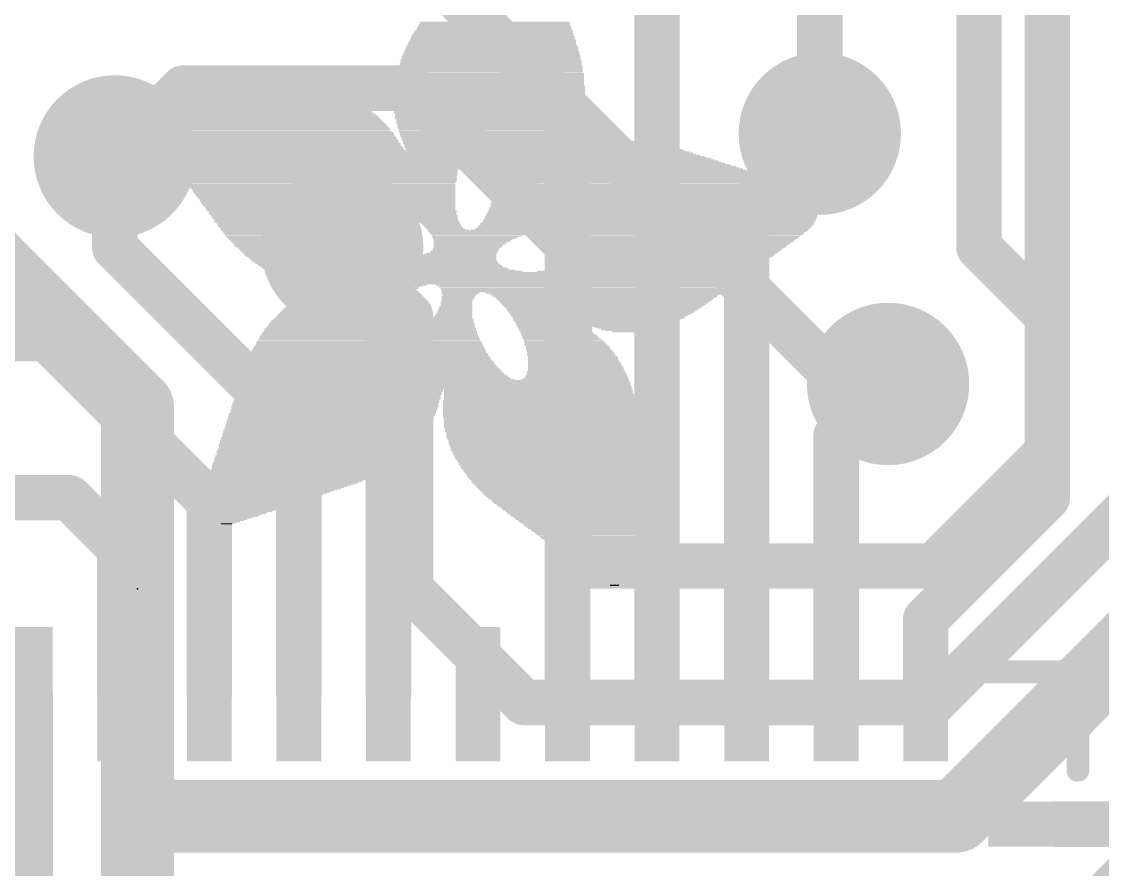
# Model space of a CAD drawing. Extents: x -7.9 to 62.3, y -7.9 to 33.1.
# Drawn here: x 21.83 to 27.87, y 12.15 to 16.88 of the extents above; entities that cross this region are included whole.
import ezdxf

# ---------------------------------------------------------------- set-up
doc = ezdxf.new("R2010")
doc.units = 0
for name, color, linetype in [('1', 12, 'CONTINUOUS'), ('16', 132, 'CONTINUOUS'), ('18', 110, 'CONTINUOUS'), ('21', 40, 'CONTINUOUS'), ('23', 40, 'CONTINUOUS')]:
    doc.layers.add(name, color=color, linetype=linetype)

# ---------------------------------------------------------------- blocks, each defined once
blk = doc.blocks.new('RECT')
blk.add_solid([(-0.5, -0.5), (0.5, -0.5), (-0.5, 0.5), (0.5, 0.5)])
blk = doc.blocks.new('ROUNDV')
at = {"const_width": 0.5}
blk.add_lwpolyline([(0, -0.25, 1), (0, 0.25, 1), (0, -0.25)], format="xyb", dxfattribs=at)

msp = doc.modelspace()

# ---------------------------------------------------------------- linework, layer by layer
at = {"layer": '1', "const_width": 0.254}
for points in [[(27.178, 15.621), (27.178, 19.558)], [(25.38, 13.127), (25.38, 17.165)], [(24.88, 16.395), (24.257, 17.018)], [(24.88, 13.127), (24.88, 16.395)], [(25.88, 15.847), (26.289, 16.256)], [(22.352, 15.621), (22.352, 16.129)], [(22.352, 16.002), (22.352, 16.129)], [(25.88, 13.127), (25.88, 15.847)], [(23.38, 14.593), (22.352, 15.621)], [(23.88, 15.363), (23.622, 15.621)], [(27.178, 15.621), (27.559, 15.24)], [(23.88, 13.127), (23.88, 15.363)], [(27.559, 14.224), (27.559, 15.24)], [(20.701, 15.113), (21.971, 15.113)], [(21.971, 15.113), (22.88, 14.204)], [(26.38, 14.569), (26.67, 14.859)], [(23.38, 13.127), (23.38, 14.593)], [(26.38, 13.127), (26.38, 14.569)], [(21.209, 14.224), (22.098, 14.224)], [(22.098, 14.224), (22.38, 13.942)], [(22.88, 14.204), (22.88, 13.127)], [(26.88, 13.545), (27.559, 14.224)], [(22.38, 13.942), (22.38, 13.127)], [(26.88, 13.127), (26.88, 13.545)], [(21.88, 13.127), (21.88, 11.902)], [(27.605, 12.402), (28.365, 12.402)]]:
    msp.add_lwpolyline(points, dxfattribs=at)
at = {"layer": '1', "const_width": 0.127}
for points in [[(24.9435, 16.395, 1), (24.8165, 16.395)], [(24.8351, 16.3501, 1), (24.9249, 16.4399)], [(26.3339, 16.2111, 1), (26.2441, 16.3009)], [(22.4155, 16.129, 1), (22.2885, 16.129)], [(22.4155, 16.129, 1), (22.2885, 16.129)], [(22.2885, 16.002, 1), (22.4155, 16.002)], [(25.9435, 15.847, 1), (25.8165, 15.847)], [(25.8351, 15.8919, 1), (25.9249, 15.8021)], [(22.3969, 15.6659, 1), (22.3071, 15.5761)], [(23.6669, 15.6659, 1), (23.5771, 15.5761)], [(27.2229, 15.6659, 1), (27.1331, 15.5761)], [(22.2885, 15.621, 1), (22.4155, 15.621)], [(27.1145, 15.621, 1), (27.2415, 15.621)], [(23.9435, 15.363, 1), (23.8165, 15.363)], [(23.8351, 15.3181, 1), (23.9249, 15.4079)], [(27.6225, 15.24, 1), (27.4955, 15.24)], [(27.5141, 15.1951, 1), (27.6039, 15.2849)], [(22.0159, 15.1579, 1), (21.9261, 15.0681)], [(21.971, 15.0495, 1), (21.971, 15.1765)], [(26.7149, 14.8141, 1), (26.6251, 14.9039)], [(23.4435, 14.593, 1), (23.3165, 14.593)], [(23.3351, 14.5481, 1), (23.4249, 14.6379)], [(26.4435, 14.569, 1), (26.3165, 14.569)], [(26.3351, 14.6139, 1), (26.4249, 14.5241)], [(22.1429, 14.2689, 1), (22.0531, 14.1791)], [(22.098, 14.1605, 1), (22.098, 14.2875)], [(22.9435, 14.204, 1), (22.8165, 14.204)], [(22.8351, 14.1591, 1), (22.9249, 14.2489)], [(27.6039, 14.1791, 1), (27.5141, 14.2689)], [(27.4955, 14.224, 1), (27.6225, 14.224)], [(22.4435, 13.942, 1), (22.3165, 13.942)], [(22.3351, 13.8971, 1), (22.4249, 13.9869)], [(26.9435, 13.545, 1), (26.8165, 13.545)], [(26.8351, 13.5899, 1), (26.9249, 13.5001)], [(21.9435, 13.127, 1), (21.8165, 13.127)], [(22.3165, 13.127, 1), (22.4435, 13.127)], [(22.8165, 13.127, 1), (22.9435, 13.127)], [(23.3165, 13.127, 1), (23.4435, 13.127)], [(23.8165, 13.127, 1), (23.9435, 13.127)], [(24.8165, 13.127, 1), (24.9435, 13.127)], [(25.3165, 13.127, 1), (25.4435, 13.127)], [(25.8165, 13.127, 1), (25.9435, 13.127)], [(26.3165, 13.127, 1), (26.4435, 13.127)], [(26.8165, 13.127, 1), (26.9435, 13.127)], [(27.605, 12.4655, 1), (27.605, 12.3385)]]:
    msp.add_lwpolyline(points, format="xyb", dxfattribs=at)
at = {"layer": '16'}
for points, const_width in [([(27.559, 18.288), (27.559, 14.478)], 0.254), ([(26.289, 16.256), (26.289, 17.399)], 0.254), ([(26.416, 14.859), (24.257, 17.018)], 0.254), ([(22.733, 16.51), (22.352, 16.129)], 0.254), ([(24.003, 16.51), (22.733, 16.51)], 0.254), ([(24.892, 15.621), (24.003, 16.51)], 0.254), ([(21.209, 16.002), (22.479, 14.732)], 0.4064), ([(24.003, 15.24), (23.622, 15.621)], 0.254), ([(24.892, 13.843), (24.892, 15.621)], 0.254), ([(24.003, 13.716), (24.003, 15.24)], 0.254), ([(26.67, 14.859), (26.416, 14.859)], 0.254), ([(22.479, 14.732), (22.479, 12.573)], 0.4064), ([(27.051, 12.446), (29.337, 14.732)], 0.4064), ([(27.559, 14.478), (26.924, 13.843)], 0.254), ([(28.067, 14.224), (26.924, 13.081)], 0.254), ([(26.924, 13.843), (24.892, 13.843)], 0.254), ([(24.638, 13.081), (24.003, 13.716)], 0.254), ([(27.813, 11.938), (29.0195, 13.1445)], 0.254), ([(26.924, 13.081), (24.638, 13.081)], 0.254), ([(22.479, 12.573), (22.479, 11.557)], 0.4064), ([(22.479, 12.573), (22.606, 12.446)], 0.4064), ([(22.606, 12.446), (27.051, 12.446)], 0.4064)]:
    msp.add_lwpolyline(points, dxfattribs=dict(at, const_width=const_width))
for points, const_width in [([(22.733, 16.5735, 1), (22.733, 16.4465)], 0.127), ([(22.7779, 16.4651, 1), (22.6881, 16.5549)], 0.127), ([(24.0479, 16.5549, 1), (23.9581, 16.4651)], 0.127), ([(24.003, 16.4465, 1), (24.003, 16.5735)], 0.127), ([(26.2255, 16.256, 1), (26.3525, 16.256)], 0.127), ([(22.3071, 16.1739, 1), (22.3969, 16.0841)], 0.127), ([(23.6669, 15.6659, 1), (23.5771, 15.5761)], 0.127), ([(24.9555, 15.621, 1), (24.8285, 15.621)], 0.127), ([(24.8471, 15.5761, 1), (24.9369, 15.6659)], 0.127), ([(24.0665, 15.24, 1), (23.9395, 15.24)], 0.127), ([(23.9581, 15.1951, 1), (24.0479, 15.2849)], 0.127), ([(26.416, 14.9225, 1), (26.416, 14.7955)], 0.127), ([(26.3711, 14.8141, 1), (26.4609, 14.9039)], 0.127), ([(26.67, 14.7955, 1), (26.67, 14.9225)], 0.127), ([(22.5806, 14.732, 1), (22.3774, 14.732)], 0.2032), ([(22.4072, 14.6602, 1), (22.5508, 14.8038)], 0.2032), ([(27.6039, 14.4331, 1), (27.5141, 14.5229)], 0.127), ([(27.4955, 14.478, 1), (27.6225, 14.478)], 0.127), ([(24.892, 13.9065, 1), (24.892, 13.7795)], 0.127), ([(26.8791, 13.8879, 1), (26.9689, 13.7981)], 0.127), ([(26.924, 13.7795, 1), (26.924, 13.9065)], 0.127), ([(24.8285, 13.843, 1), (24.9555, 13.843)], 0.127), ([(24.0479, 13.7609, 1), (23.9581, 13.6711)], 0.127), ([(23.9395, 13.716, 1), (24.0665, 13.716)], 0.127), ([(24.638, 13.1445, 1), (24.638, 13.0175)], 0.127), ([(24.5931, 13.0361, 1), (24.6829, 13.1259)], 0.127), ([(26.8791, 13.1259, 1), (26.9689, 13.0361)], 0.127), ([(26.924, 13.0175, 1), (26.924, 13.1445)], 0.127), ([(22.5806, 12.573, 1), (22.3774, 12.573)], 0.2032), ([(22.5508, 12.6448, 1), (22.4072, 12.5012)], 0.2032), ([(22.3774, 12.573, 1), (22.5806, 12.573)], 0.2032), ([(22.606, 12.5476, 1), (22.606, 12.3444)], 0.2032), ([(22.5342, 12.3742, 1), (22.6778, 12.5178)], 0.2032), ([(26.9792, 12.5178, 1), (27.1228, 12.3742)], 0.2032), ([(27.051, 12.3444, 1), (27.051, 12.5476)], 0.2032)]:
    msp.add_lwpolyline(points, format="xyb", dxfattribs=dict(at, const_width=const_width))
at = {"layer": '21', "const_width": 0.127}
for points in [[(27.18, 13.252), (27.73, 13.252)], [(27.73, 13.252), (27.73, 12.702)]]:
    msp.add_lwpolyline(points, dxfattribs=at)
at = {"layer": '21', "const_width": 0.0635}
for points in [[(27.18, 13.2838, 1), (27.18, 13.2203)], [(27.7617, 13.252, 1), (27.6983, 13.252)], [(27.73, 13.2203, 1), (27.73, 13.2838)], [(27.6983, 12.702, 1), (27.7617, 12.702)]]:
    msp.add_lwpolyline(points, format="xyb", dxfattribs=at)
at = {"layer": '23'}
msp.add_point((22.479, 13.716), dxfattribs=at)

# ---------------------------------------------------------------- block references
at = {"layer": '1', "xscale": 0.75, "yscale": 0.25}
for p, rotation in [((21.88, 13.127), 270), ((22.38, 13.127), 270), ((22.88, 13.127), 270), ((23.38, 13.127), 270), ((23.88, 13.127), 270), ((24.38, 13.127), 270), ((24.88, 13.127), 270), ((25.38, 13.127), 270), ((25.88, 13.127), 270), ((26.38, 13.127), 270), ((26.88, 13.127), 270), ((27.605, 12.402), 180)]:
    msp.add_blockref('RECT', p, dxfattribs=dict(at, rotation=rotation))
at = {"layer": '18', "xscale": 0.9064, "yscale": 0.9064}
for p in [(26.289, 16.256), (26.289, 16.256), (22.352, 16.129), (22.352, 16.129), (23.622, 15.621), (23.622, 15.621), (26.67, 14.859), (26.67, 14.859)]:
    msp.add_blockref('ROUNDV', p, dxfattribs=at)
at = {"layer": '21'}
for p, xscale, yscale in [((24.4697, 16.8466), 0.8636, 0.0063), ((24.4697, 16.8402), 0.8636, 0.0064), ((24.4698, 16.8592), 0.8509, 0.0063), ((24.4729, 16.8529), 0.8572, 0.0064), ((24.4729, 16.8656), 0.8446, 0.0064), ((24.4729, 16.8783), 0.8318, 0.0064), ((24.4761, 16.872), 0.8382, 0.0063), ((24.4602, 16.783), 0.9208, 0.0063), ((24.4634, 16.7767), 0.9271, 0.0064), ((24.4634, 16.7958), 0.9144, 0.0063), ((24.4634, 16.7894), 0.9144, 0.0064), ((24.4634, 16.8085), 0.9017, 0.0063), ((24.4634, 16.8021), 0.9017, 0.0064), ((24.4666, 16.8148), 0.8953, 0.0064), ((24.4666, 16.8275), 0.8827, 0.0064), ((24.4666, 16.8211), 0.8827, 0.0063), ((24.4698, 16.8339), 0.8763, 0.0063), ((24.4539, 16.7196), 0.9715, 0.0063), ((24.457, 16.7323), 0.9652, 0.0063), ((24.457, 16.7259), 0.9652, 0.0064), ((24.4602, 16.7386), 0.9588, 0.0064), ((24.4571, 16.7449), 0.9525, 0.0063), ((24.457, 16.7577), 0.9398, 0.0063), ((24.4602, 16.7513), 0.9462, 0.0064), ((24.4602, 16.7704), 0.9334, 0.0063), ((24.4602, 16.764), 0.9334, 0.0064), ((24.4506, 16.6687), 1.0033, 0.0063), ((24.4539, 16.6624), 1.0097, 0.0064), ((24.4539, 16.6561), 1.0097, 0.0063), ((24.4539, 16.6878), 0.9969, 0.0064), ((24.4539, 16.6815), 0.9969, 0.0063), ((24.4539, 16.6751), 0.9969, 0.0064), ((24.457, 16.6942), 0.9906, 0.0063), ((24.4539, 16.7005), 0.9843, 0.0064), ((24.4571, 16.7132), 0.9779, 0.0064), ((24.4571, 16.7068), 0.9779, 0.0063), ((24.4475, 16.6116), 1.035, 0.0064), ((24.4475, 16.6053), 1.035, 0.0063), ((24.4475, 16.5989), 1.035, 0.0064), ((24.4506, 16.6306), 1.0287, 0.0063), ((24.4506, 16.6243), 1.0287, 0.0064), ((24.4506, 16.618), 1.0287, 0.0063), ((24.4507, 16.6497), 1.016, 0.0064), ((24.4507, 16.6434), 1.016, 0.0063), ((24.4507, 16.637), 1.016, 0.0064), ((24.4444, 16.5544), 1.0541, 0.0063), ((24.4444, 16.5481), 1.0541, 0.0064), ((24.4444, 16.5418), 1.0541, 0.0063), ((24.4444, 16.5354), 1.0541, 0.0064), ((24.4475, 16.5862), 1.0478, 0.0064), ((24.4475, 16.5799), 1.0478, 0.0063), ((24.4475, 16.5735), 1.0478, 0.0064), ((24.4475, 16.5672), 1.0478, 0.0063), ((24.4475, 16.5608), 1.0478, 0.0064), ((24.4507, 16.5925), 1.0414, 0.0063), ((23.06, 16.4782), 1.0414, 0.0063), ((23.0505, 16.4846), 1.0096, 0.0064), ((23.0442, 16.491), 0.9715, 0.0063), ((23.0347, 16.4973), 0.9271, 0.0064), ((23.022, 16.5037), 0.8763, 0.0063), ((23.0061, 16.51), 0.7937, 0.0064), ((24.4443, 16.5227), 1.0668, 0.0064), ((24.4443, 16.5163), 1.0668, 0.0063), ((24.4443, 16.51), 1.0668, 0.0064), ((24.4443, 16.5037), 1.0668, 0.0063), ((24.4443, 16.4973), 1.0668, 0.0064), ((24.4443, 16.491), 1.0668, 0.0063), ((24.4443, 16.4846), 1.0668, 0.0064), ((24.4443, 16.4782), 1.0668, 0.0063), ((24.4444, 16.5291), 1.0541, 0.0063), ((23.1172, 16.4148), 1.2319, 0.0063), ((23.1013, 16.4338), 1.1874, 0.0064), ((23.1076, 16.4275), 1.2001, 0.0063), ((23.114, 16.4211), 1.2128, 0.0064), ((23.0981, 16.4401), 1.1684, 0.0063), ((23.0855, 16.4529), 1.1303, 0.0063), ((23.095, 16.4465), 1.1493, 0.0064), ((23.0823, 16.4592), 1.1113, 0.0064), ((23.0664, 16.4719), 1.0668, 0.0064), ((23.0759, 16.4656), 1.0858, 0.0063), ((24.4443, 16.4719), 1.0668, 0.0064), ((24.4443, 16.4656), 1.0668, 0.0063), ((24.4443, 16.4592), 1.0668, 0.0064), ((24.4443, 16.4529), 1.0668, 0.0063), ((24.4443, 16.4465), 1.0668, 0.0064), ((24.4443, 16.4401), 1.0668, 0.0063), ((24.4412, 16.4338), 1.0605, 0.0064), ((24.4412, 16.4275), 1.0605, 0.0063), ((24.4412, 16.4211), 1.0605, 0.0064), ((24.4412, 16.4148), 1.0605, 0.0063), ((23.1331, 16.3894), 1.2763, 0.0063), ((23.1394, 16.383), 1.289, 0.0064), ((23.1426, 16.3767), 1.2954, 0.0063), ((23.1457, 16.3703), 1.3017, 0.0064), ((23.1521, 16.3639), 1.3144, 0.0063), ((23.1235, 16.4084), 1.2446, 0.0064), ((23.1267, 16.402), 1.251, 0.0063), ((23.1331, 16.3957), 1.2637, 0.0064), ((23.1585, 16.3576), 1.3145, 0.0064), ((24.4412, 16.4084), 1.0605, 0.0064), ((24.4412, 16.402), 1.0605, 0.0063), ((24.4412, 16.3957), 1.0605, 0.0064), ((24.4412, 16.3894), 1.0605, 0.0063), ((24.4412, 16.383), 1.0605, 0.0064), ((24.4412, 16.3767), 1.0605, 0.0063), ((24.438, 16.3703), 1.0541, 0.0064), ((24.4412, 16.3639), 1.0477, 0.0063), ((24.4412, 16.3576), 1.0477, 0.0064), ((23.1616, 16.3513), 1.3208, 0.0063), ((23.1648, 16.3449), 1.3272, 0.0064), ((23.168, 16.3386), 1.3335, 0.0063), ((23.1744, 16.3322), 1.3335, 0.0064), ((23.1775, 16.3258), 1.3398, 0.0063), ((23.1838, 16.3195), 1.3399, 0.0064), ((23.187, 16.3132), 1.3462, 0.0063), ((23.1934, 16.3068), 1.3462, 0.0064), ((23.1966, 16.3005), 1.3525, 0.0063), ((23.2029, 16.2941), 1.3526, 0.0064), ((24.4412, 16.3513), 1.0477, 0.0063), ((24.4412, 16.3449), 1.0477, 0.0064), ((24.438, 16.3386), 1.0414, 0.0063), ((24.4412, 16.3322), 1.0351, 0.0064), ((24.4412, 16.3258), 1.0351, 0.0063), ((24.4412, 16.3195), 1.0351, 0.0064), ((24.438, 16.3132), 1.0287, 0.0063), ((24.4412, 16.3068), 1.0223, 0.0064), ((24.4412, 16.3005), 1.0223, 0.0063), ((24.4412, 16.2941), 1.0223, 0.0064), ((23.2061, 16.2877), 1.3589, 0.0063), ((23.2125, 16.2814), 1.3589, 0.0064), ((23.2156, 16.2751), 1.3526, 0.0063), ((23.2219, 16.2687), 1.3525, 0.0064), ((23.2252, 16.2624), 1.3589, 0.0063), ((23.2315, 16.256), 1.3589, 0.0064), ((23.2347, 16.2496), 1.3525, 0.0063), ((23.2379, 16.2433), 1.3589, 0.0064), ((23.2442, 16.237), 1.3589, 0.0063), ((24.438, 16.2877), 1.016, 0.0063), ((24.4412, 16.2814), 1.0097, 0.0064), ((24.4412, 16.2751), 1.0097, 0.0063), ((24.438, 16.2687), 1.0033, 0.0064), ((24.438, 16.2496), 0.9906, 0.0063), ((24.4412, 16.2624), 0.9969, 0.0063), ((24.4412, 16.256), 0.9969, 0.0064), ((24.1649, 16.2433), 0.4318, 0.0064), ((24.1586, 16.237), 0.4191, 0.0063), ((24.6793, 16.2433), 0.508, 0.0064), ((24.6792, 16.237), 0.4953, 0.0063), ((23.2474, 16.2306), 1.3525, 0.0064), ((23.2537, 16.2243), 1.3526, 0.0063), ((23.2569, 16.2179), 1.3589, 0.0064), ((23.26, 16.2115), 1.3525, 0.0063), ((23.2664, 16.2052), 1.3526, 0.0064), ((23.2696, 16.1989), 1.3589, 0.0063), ((23.2728, 16.1925), 1.3525, 0.0064), ((23.2791, 16.1862), 1.3526, 0.0063), ((23.2855, 16.1798), 1.3525, 0.0064), ((23.2855, 16.1735), 1.3525, 0.0063), ((24.1586, 16.2306), 0.4064, 0.0064), ((24.1554, 16.2243), 0.4, 0.0063), ((24.1523, 16.2179), 0.3937, 0.0064), ((24.1522, 16.2115), 0.381, 0.0063), ((24.1491, 16.2052), 0.3747, 0.0064), ((24.1459, 16.1989), 0.3683, 0.0063), ((24.1459, 16.1862), 0.3556, 0.0063), ((24.1427, 16.1798), 0.3492, 0.0064), ((24.1491, 16.1925), 0.3619, 0.0064), ((24.1459, 16.1735), 0.3429, 0.0063), ((24.6825, 16.2306), 0.4889, 0.0064), ((24.6856, 16.2243), 0.4826, 0.0063), ((24.6857, 16.2179), 0.4699, 0.0064), ((24.6857, 16.2115), 0.4699, 0.0063), ((24.6856, 16.2052), 0.4572, 0.0064), ((24.6888, 16.1989), 0.4508, 0.0063), ((24.6857, 16.1925), 0.4445, 0.0064), ((24.6857, 16.1862), 0.4445, 0.0063), ((24.6856, 16.1798), 0.4318, 0.0064), ((24.6856, 16.1735), 0.4318, 0.0063), ((25.2603, 16.1735), 0.4762, 0.0063), ((25.2572, 16.1798), 0.4445, 0.0064), ((25.2571, 16.1862), 0.4064, 0.0063), ((25.2539, 16.1925), 0.3493, 0.0064), ((25.2508, 16.1989), 0.2921, 0.0063), ((25.2476, 16.2052), 0.2096, 0.0064), ((25.2445, 16.2115), 0.0889, 0.0063), ((23.2918, 16.1671), 1.3526, 0.0064), ((23.2981, 16.1608), 1.3525, 0.0063), ((23.4664, 16.1544), 1.6764, 0.0064), ((23.4664, 16.1481), 1.6764, 0.0063), ((23.4665, 16.1417), 1.6637, 0.0064), ((23.4696, 16.1354), 1.6574, 0.0063), ((23.4696, 16.129), 1.6446, 0.0064), ((23.4696, 16.1227), 1.6446, 0.0063), ((23.4728, 16.1163), 1.6383, 0.0064), ((24.1427, 16.1671), 0.3366, 0.0064), ((24.1459, 16.1608), 0.3302, 0.0063), ((24.6825, 16.1671), 0.4255, 0.0064), ((24.6793, 16.1481), 0.4064, 0.0063), ((24.6761, 16.1417), 0.4, 0.0064), ((24.6761, 16.1354), 0.4, 0.0063), ((24.6825, 16.1608), 0.4127, 0.0063), ((24.6825, 16.1544), 0.4127, 0.0064), ((24.6761, 16.129), 0.3874, 0.0064), ((24.6729, 16.1227), 0.381, 0.0063), ((24.6698, 16.1163), 0.3747, 0.0064), ((25.2953, 16.1163), 0.7747, 0.0064), ((25.2889, 16.1227), 0.7366, 0.0063), ((25.2857, 16.129), 0.7176, 0.0064), ((25.2794, 16.1354), 0.6795, 0.0063), ((25.2762, 16.1417), 0.6477, 0.0064), ((25.273, 16.1481), 0.616, 0.0063), ((25.2667, 16.1544), 0.5905, 0.0064), ((25.2635, 16.1608), 0.5461, 0.0063), ((25.2635, 16.1671), 0.5207, 0.0064), ((23.4728, 16.11), 1.6256, 0.0063), ((23.4728, 16.1036), 1.6256, 0.0064), ((23.4728, 16.0973), 1.6129, 0.0063), ((23.476, 16.0909), 1.6065, 0.0064), ((23.4791, 16.0846), 1.6002, 0.0063), ((23.4791, 16.0782), 1.6002, 0.0064), ((23.4792, 16.0719), 1.5875, 0.0063), ((23.4823, 16.0655), 1.5812, 0.0064), ((23.4855, 16.0592), 1.5748, 0.0063), ((23.4823, 16.0528), 1.5684, 0.0064), ((24.6634, 16.0973), 0.362, 0.0063), ((24.6602, 16.0909), 0.3556, 0.0064), ((24.6602, 16.0846), 0.3556, 0.0063), ((24.6507, 16.0655), 0.3366, 0.0064), ((24.6475, 16.0592), 0.3302, 0.0063), ((24.6475, 16.0528), 0.3302, 0.0064), ((24.6698, 16.11), 0.3747, 0.0063), ((24.6666, 16.1036), 0.3683, 0.0064), ((24.6571, 16.0782), 0.3493, 0.0064), ((24.6539, 16.0719), 0.3429, 0.0063), ((25.3524, 16.0528), 1.0541, 0.0064), ((25.3461, 16.0592), 1.0287, 0.0063), ((25.3429, 16.0655), 0.9969, 0.0064), ((25.3365, 16.0719), 0.9716, 0.0063), ((25.327, 16.0782), 0.9398, 0.0064), ((25.3238, 16.0846), 0.9208, 0.0063), ((25.3175, 16.0909), 0.8827, 0.0064), ((25.3111, 16.0973), 0.8572, 0.0063), ((25.3048, 16.1036), 0.8319, 0.0064), ((25.3016, 16.11), 0.8001, 0.0063), ((23.4855, 16.0465), 1.5621, 0.0063), ((23.4886, 16.0401), 1.5557, 0.0064), ((23.4918, 16.0338), 1.5494, 0.0063), ((23.4918, 16.0274), 1.5494, 0.0064), ((23.4918, 16.0211), 1.5367, 0.0063), ((23.495, 16.0147), 1.5304, 0.0064), ((23.4982, 16.0084), 1.524, 0.0063), ((23.4982, 16.002), 1.524, 0.0064), ((23.5014, 15.9957), 1.5177, 0.0063), ((24.6411, 16.0401), 0.3175, 0.0064), ((24.638, 16.0338), 0.3112, 0.0063), ((25.2222, 16.0274), 1.4796, 0.0064), ((25.2603, 16.002), 1.5558, 0.0064), ((25.2698, 15.9957), 1.5748, 0.0063), ((24.6444, 16.0465), 0.3239, 0.0063), ((25.2286, 16.0211), 1.4923, 0.0063), ((25.2413, 16.0147), 1.5177, 0.0064), ((25.2508, 16.0084), 1.5367, 0.0063), ((25.3714, 16.0338), 1.143, 0.0063), ((25.3651, 16.0401), 1.1049, 0.0064), ((25.3619, 16.0465), 1.0858, 0.0063), ((23.5046, 15.9893), 1.5113, 0.0064), ((23.5045, 15.983), 1.4986, 0.0063), ((23.5045, 15.9766), 1.4986, 0.0064), ((23.5077, 15.9703), 1.4922, 0.0063), ((23.5109, 15.9639), 1.4859, 0.0064), ((23.5109, 15.9576), 1.4859, 0.0063), ((23.5141, 15.9512), 1.4795, 0.0064), ((23.5172, 15.9449), 1.4732, 0.0063), ((23.5204, 15.9385), 1.4668, 0.0064), ((23.5204, 15.9322), 1.4668, 0.0063), ((25.346, 15.9322), 1.7526, 0.0063), ((25.3397, 15.9385), 1.7399, 0.0064), ((25.2857, 15.983), 1.6192, 0.0063), ((25.2984, 15.9766), 1.6446, 0.0064), ((25.3238, 15.9576), 1.6954, 0.0063), ((25.3397, 15.9449), 1.7272, 0.0063), ((25.308, 15.9703), 1.6637, 0.0063), ((25.3175, 15.9639), 1.6827, 0.0064), ((25.3334, 15.9512), 1.7145, 0.0064), ((25.2825, 15.9893), 1.6002, 0.0064), ((23.5236, 15.9258), 1.4605, 0.0064), ((23.5267, 15.9195), 1.4541, 0.0063), ((23.5299, 15.9131), 1.4478, 0.0064), ((23.5299, 15.9068), 1.4478, 0.0063), ((23.5331, 15.9004), 1.4414, 0.0064), ((23.2696, 15.8941), 0.9017, 0.0063), ((23.2569, 15.8877), 0.8636, 0.0064), ((23.2474, 15.8814), 0.8445, 0.0063), ((23.2474, 15.875), 0.8319, 0.0064), ((24.003, 15.8941), 0.5016, 0.0063), ((24.0252, 15.8877), 0.4572, 0.0064), ((24.0411, 15.8814), 0.4254, 0.0063), ((24.0506, 15.875), 0.4064, 0.0064), ((25.3587, 15.8814), 1.8034, 0.0063), ((25.3619, 15.875), 1.8098, 0.0064), ((25.3556, 15.9131), 1.7843, 0.0064), ((25.3556, 15.9068), 1.7843, 0.0063), ((25.3588, 15.9004), 1.7907, 0.0064), ((25.3619, 15.8941), 1.797, 0.0063), ((25.3619, 15.8877), 1.797, 0.0064), ((25.3492, 15.9258), 1.759, 0.0064), ((25.3556, 15.9195), 1.7717, 0.0063), ((23.2474, 15.8687), 0.8191, 0.0063), ((23.2442, 15.8623), 0.8128, 0.0064), ((23.2474, 15.8559), 0.8065, 0.0063), ((23.2474, 15.8496), 0.7937, 0.0064), ((23.2505, 15.8433), 0.7874, 0.0063), ((23.2505, 15.8369), 0.7874, 0.0064), ((23.2537, 15.8306), 0.781, 0.0063), ((23.2569, 15.8242), 0.7747, 0.0064), ((23.2633, 15.8178), 0.7747, 0.0063), ((23.2633, 15.8115), 0.7747, 0.0064), ((24.0602, 15.8687), 0.3873, 0.0063), ((24.0665, 15.8623), 0.3746, 0.0064), ((24.076, 15.8559), 0.3556, 0.0063), ((24.0824, 15.8496), 0.3429, 0.0064), ((24.0919, 15.8433), 0.3238, 0.0063), ((24.0951, 15.8369), 0.3175, 0.0064), ((24.1014, 15.8306), 0.3048, 0.0063), ((24.111, 15.8242), 0.2985, 0.0064), ((24.1173, 15.8178), 0.2858, 0.0063), ((24.1237, 15.8115), 0.2731, 0.0064), ((25.3524, 15.8178), 1.8415, 0.0063), ((25.3524, 15.8115), 1.8415, 0.0064), ((25.3556, 15.8306), 1.8351, 0.0063), ((25.3556, 15.8242), 1.8351, 0.0064), ((25.3587, 15.8433), 1.8288, 0.0063), ((25.3587, 15.8369), 1.8288, 0.0064), ((25.3588, 15.8687), 1.8161, 0.0063), ((25.3588, 15.8623), 1.8161, 0.0064), ((25.3619, 15.8559), 1.8224, 0.0063), ((25.3619, 15.8496), 1.8224, 0.0064), ((23.2664, 15.8052), 0.7684, 0.0063), ((23.2728, 15.7988), 0.7683, 0.0064), ((23.2759, 15.7925), 0.762, 0.0063), ((23.2791, 15.7861), 0.7684, 0.0064), ((23.2855, 15.7797), 0.7683, 0.0063), ((23.2886, 15.7734), 0.762, 0.0064), ((23.2918, 15.7671), 0.7684, 0.0063), ((23.2981, 15.7607), 0.7683, 0.0064), ((23.3045, 15.7544), 0.7684, 0.0063), ((24.1269, 15.8052), 0.2667, 0.0063), ((24.1364, 15.7988), 0.2603, 0.0064), ((24.1395, 15.7925), 0.254, 0.0063), ((24.1459, 15.7861), 0.2413, 0.0064), ((24.1491, 15.7797), 0.2349, 0.0063), ((24.1554, 15.7734), 0.235, 0.0064), ((24.1618, 15.7671), 0.2223, 0.0063), ((24.1681, 15.7607), 0.2222, 0.0064), ((24.1713, 15.7544), 0.2159, 0.0063), ((25.3238, 15.7544), 1.8606, 0.0063), ((25.3301, 15.7607), 1.8605, 0.0064), ((25.3333, 15.7671), 1.8542, 0.0063), ((25.3397, 15.7797), 1.8542, 0.0063), ((25.3397, 15.7734), 1.8542, 0.0064), ((25.346, 15.7925), 1.8542, 0.0063), ((25.346, 15.7861), 1.8542, 0.0064), ((25.3492, 15.8052), 1.8478, 0.0063), ((25.3492, 15.7988), 1.8478, 0.0064), ((23.3077, 15.748), 0.762, 0.0064), ((23.3141, 15.7416), 0.7747, 0.0063), ((23.3172, 15.7353), 0.7684, 0.0064), ((23.3268, 15.729), 0.7747, 0.0063), ((23.3362, 15.7163), 0.7811, 0.0063), ((23.3331, 15.7226), 0.7747, 0.0064), ((23.3426, 15.7099), 0.781, 0.0064), ((23.349, 15.7035), 0.7811, 0.0063), ((23.3553, 15.6972), 0.781, 0.0064), ((23.3617, 15.6909), 0.7937, 0.0063), ((24.1776, 15.748), 0.2159, 0.0064), ((24.1808, 15.7416), 0.2096, 0.0063), ((24.1872, 15.7353), 0.2095, 0.0064), ((24.1935, 15.729), 0.2096, 0.0063), ((24.2031, 15.7226), 0.2159, 0.0064), ((24.2157, 15.7163), 0.2286, 0.0063), ((24.4094, 15.7099), 0.616, 0.0064), ((24.3967, 15.7035), 0.5778, 0.0063), ((24.3872, 15.6972), 0.5461, 0.0064), ((24.3777, 15.6909), 0.5143, 0.0063), ((24.5491, 15.7163), 0.4254, 0.0063), ((25.2953, 15.7226), 1.8669, 0.0064), ((25.3016, 15.729), 1.8669, 0.0063), ((25.3143, 15.7416), 1.8669, 0.0063), ((25.3111, 15.7353), 1.8606, 0.0064), ((25.3238, 15.748), 1.8606, 0.0064), ((25.5556, 15.7163), 1.3335, 0.0063), ((25.5683, 15.7099), 1.2954, 0.0064), ((25.5747, 15.7035), 1.2573, 0.0063), ((25.5778, 15.6972), 1.2382, 0.0064), ((25.5842, 15.6909), 1.2129, 0.0063), ((23.368, 15.6845), 0.7938, 0.0064), ((23.3775, 15.6782), 0.8001, 0.0063), ((23.3839, 15.6718), 0.8001, 0.0064), ((23.3934, 15.6654), 0.8064, 0.0063), ((23.4029, 15.6591), 0.8128, 0.0064), ((23.4093, 15.6528), 0.8128, 0.0063), ((23.4188, 15.6464), 0.8192, 0.0064), ((23.4284, 15.6401), 0.8255, 0.0063), ((23.4379, 15.6337), 0.8319, 0.0064), ((24.3713, 15.6845), 0.5016, 0.0064), ((24.365, 15.6782), 0.4763, 0.0063), ((24.3586, 15.6718), 0.4636, 0.0064), ((24.3491, 15.6591), 0.4318, 0.0064), ((24.3364, 15.6464), 0.4064, 0.0064), ((24.3332, 15.6401), 0.4, 0.0063), ((24.3269, 15.6337), 0.3873, 0.0064), ((24.3523, 15.6654), 0.4381, 0.0063), ((24.3428, 15.6528), 0.4191, 0.0063), ((25.581, 15.6845), 1.1938, 0.0064), ((25.581, 15.6782), 1.1811, 0.0063), ((25.581, 15.6718), 1.1684, 0.0064), ((25.5778, 15.6654), 1.1494, 0.0063), ((25.5778, 15.6591), 1.1366, 0.0064), ((25.5747, 15.6528), 1.1303, 0.0063), ((25.5619, 15.6337), 1.0922, 0.0064), ((25.5715, 15.6464), 1.1113, 0.0064), ((25.5683, 15.6401), 1.1049, 0.0063), ((23.4442, 15.6274), 0.8446, 0.0063), ((23.4569, 15.621), 0.8446, 0.0064), ((23.4696, 15.6147), 0.8572, 0.0063), ((23.4791, 15.6083), 0.8636, 0.0064), ((23.4918, 15.602), 0.8763, 0.0063), ((23.5045, 15.5956), 0.889, 0.0064), ((23.5236, 15.5893), 0.9144, 0.0063), ((23.5426, 15.5829), 0.9398, 0.0064), ((23.7808, 15.5766), 1.4033, 0.0063), ((23.7839, 15.5702), 1.397, 0.0064), ((24.2792, 15.5829), 0.4064, 0.0064), ((24.2919, 15.5893), 0.3937, 0.0063), ((24.3015, 15.5956), 0.3747, 0.0064), ((24.3078, 15.602), 0.3746, 0.0063), ((24.3142, 15.6147), 0.3747, 0.0063), ((24.311, 15.6083), 0.3683, 0.0064), ((24.3237, 15.6274), 0.381, 0.0063), ((24.3205, 15.621), 0.3746, 0.0064), ((25.4953, 15.5702), 1.0605, 0.0064), ((25.5048, 15.5766), 1.0541, 0.0063), ((25.5112, 15.5829), 1.0541, 0.0064), ((25.5206, 15.5893), 1.0605, 0.0063), ((25.527, 15.5956), 1.0604, 0.0064), ((25.5334, 15.602), 1.0731, 0.0063), ((25.5397, 15.6083), 1.0732, 0.0064), ((25.5556, 15.6274), 1.0922, 0.0063), ((25.5524, 15.621), 1.0858, 0.0064), ((25.5461, 15.6147), 1.0731, 0.0063), ((23.7903, 15.5639), 1.3843, 0.0063), ((23.7934, 15.5575), 1.3779, 0.0064), ((23.7966, 15.5512), 1.3716, 0.0063), ((23.803, 15.5448), 1.3716, 0.0064), ((23.8094, 15.5385), 1.3589, 0.0063), ((23.8157, 15.5321), 1.3589, 0.0064), ((23.8252, 15.5258), 1.3526, 0.0063), ((23.8347, 15.5194), 1.3589, 0.0064), ((23.8443, 15.5131), 1.3525, 0.0063), ((25.3937, 15.5131), 1.0985, 0.0063), ((25.4063, 15.5194), 1.0859, 0.0064), ((25.4223, 15.5258), 1.0795, 0.0063), ((25.4349, 15.5321), 1.0668, 0.0064), ((25.4444, 15.5385), 1.0605, 0.0063), ((25.4572, 15.5448), 1.0605, 0.0064), ((25.4667, 15.5512), 1.0541, 0.0063), ((25.4762, 15.5575), 1.0604, 0.0064), ((25.4857, 15.5639), 1.0541, 0.0063), ((23.857, 15.5067), 1.3653, 0.0064), ((23.8697, 15.5004), 1.3653, 0.0063), ((23.8919, 15.494), 1.3843, 0.0064), ((23.9173, 15.4877), 1.4224, 0.0063), ((24.5618, 15.4813), 2.6734, 0.0064), ((24.5618, 15.475), 2.6606, 0.0063), ((24.5649, 15.4686), 2.6289, 0.0064), ((24.5682, 15.4623), 2.6099, 0.0063), ((24.5682, 15.4559), 2.5845, 0.0064), ((24.5745, 15.4496), 2.559, 0.0063), ((25.3111, 15.4877), 1.2002, 0.0063), ((25.3397, 15.494), 1.1557, 0.0064), ((25.3619, 15.5004), 1.124, 0.0063), ((25.3778, 15.5067), 1.1176, 0.0064), ((24.5809, 15.4432), 2.5337, 0.0064), ((24.5841, 15.4369), 2.5019, 0.0063), ((24.5936, 15.4305), 2.4701, 0.0064), ((24.6095, 15.4242), 2.4257, 0.0063), ((23.7585, 15.3861), 0.5334, 0.0063), ((23.7776, 15.3924), 0.5334, 0.0064), ((23.7903, 15.3988), 0.5207, 0.0063), ((23.8125, 15.4051), 0.5144, 0.0064), ((23.8347, 15.4115), 0.5207, 0.0063), ((24.7047, 15.4178), 2.2098, 0.0064), ((24.9746, 15.4115), 1.6573, 0.0063), ((24.9778, 15.4051), 1.6383, 0.0064), ((24.9746, 15.3988), 1.6193, 0.0063), ((24.9682, 15.3861), 1.5938, 0.0063), ((24.9746, 15.3924), 1.6065, 0.0064), ((23.6538, 15.3289), 0.5779, 0.0064), ((23.6601, 15.3353), 0.5778, 0.0063), ((23.6728, 15.3416), 0.5778, 0.0064), ((23.6823, 15.348), 0.5715, 0.0063), ((23.6919, 15.3543), 0.5651, 0.0064), ((23.7046, 15.3607), 0.5651, 0.0063), ((23.7141, 15.367), 0.5588, 0.0064), ((23.73, 15.3734), 0.5525, 0.0063), ((23.7427, 15.3797), 0.5525, 0.0064), ((24.9682, 15.3797), 1.5812, 0.0064), ((24.9619, 15.3734), 1.5685, 0.0063), ((24.2824, 15.367), 0.2096, 0.0064), ((24.2761, 15.3607), 0.1969, 0.0063), ((24.2697, 15.348), 0.1842, 0.0063), ((24.2697, 15.3416), 0.1842, 0.0064), ((24.2665, 15.3353), 0.1778, 0.0063), ((24.2665, 15.3289), 0.1778, 0.0064), ((24.2761, 15.3543), 0.1841, 0.0064), ((25.0825, 15.367), 1.3144, 0.0064), ((25.0889, 15.3607), 1.2891, 0.0063), ((25.0889, 15.3543), 1.2637, 0.0064), ((25.0889, 15.348), 1.2509, 0.0063), ((25.0921, 15.3416), 1.2319, 0.0064), ((25.0889, 15.3353), 1.2129, 0.0063), ((25.0889, 15.3289), 1.2001, 0.0064), ((23.5808, 15.2654), 0.5969, 0.0064), ((23.5871, 15.2718), 0.5969, 0.0063), ((23.5935, 15.2781), 0.5969, 0.0064), ((23.5998, 15.2845), 0.5969, 0.0063), ((23.6029, 15.2908), 0.5905, 0.0064), ((23.6157, 15.2972), 0.5905, 0.0063), ((23.6188, 15.3035), 0.5842, 0.0064), ((23.6284, 15.3099), 0.5905, 0.0063), ((23.6379, 15.3162), 0.5842, 0.0064), ((23.6442, 15.3226), 0.5842, 0.0063), ((24.2507, 15.2654), 0.1969, 0.0064), ((24.2538, 15.2781), 0.1905, 0.0064), ((24.2538, 15.2718), 0.1905, 0.0063), ((24.257, 15.2908), 0.1842, 0.0064), ((24.257, 15.2845), 0.1842, 0.0063), ((24.2602, 15.3162), 0.1778, 0.0064), ((24.2602, 15.3099), 0.1778, 0.0063), ((24.2602, 15.3035), 0.1778, 0.0064), ((24.2602, 15.2972), 0.1778, 0.0063), ((24.2634, 15.3226), 0.1715, 0.0063), ((25.0889, 15.3226), 1.1875, 0.0063), ((25.0857, 15.3162), 1.1684, 0.0064), ((25.0857, 15.3099), 1.1557, 0.0063), ((25.0825, 15.3035), 1.1366, 0.0064), ((25.0825, 15.2972), 1.124, 0.0063), ((25.0794, 15.2908), 1.1049, 0.0064), ((25.0793, 15.2845), 1.0922, 0.0063), ((25.073, 15.2718), 1.0668, 0.0063), ((25.0762, 15.2781), 1.0731, 0.0064), ((25.0698, 15.2654), 1.0478, 0.0064), ((23.5267, 15.2083), 0.6033, 0.0063), ((23.5331, 15.2146), 0.6032, 0.0064), ((23.5395, 15.221), 0.6033, 0.0063), ((23.5458, 15.2273), 0.6032, 0.0064), ((23.549, 15.2337), 0.5969, 0.0063), ((23.5554, 15.24), 0.5969, 0.0064), ((23.5617, 15.2464), 0.5969, 0.0063), ((23.568, 15.2527), 0.5969, 0.0064), ((23.5744, 15.2591), 0.5969, 0.0063), ((24.238, 15.2146), 0.2349, 0.0064), ((24.238, 15.2083), 0.2349, 0.0063), ((24.2411, 15.221), 0.2286, 0.0063), ((24.2412, 15.2337), 0.2159, 0.0063), ((24.2412, 15.2273), 0.2159, 0.0064), ((24.2443, 15.24), 0.2096, 0.0064), ((24.2475, 15.2527), 0.2032, 0.0064), ((24.2475, 15.2464), 0.2032, 0.0063), ((24.2507, 15.2591), 0.1969, 0.0063), ((25.0698, 15.2591), 1.035, 0.0063), ((25.0602, 15.2464), 1.0033, 0.0063), ((25.0666, 15.2527), 1.016, 0.0064), ((25.0571, 15.24), 0.9842, 0.0064), ((25.0539, 15.2337), 0.9652, 0.0063), ((25.0508, 15.2273), 0.9589, 0.0064), ((25.0444, 15.221), 0.9334, 0.0063), ((25.0381, 15.2146), 0.9207, 0.0064), ((24.7554, 15.2083), 0.3429, 0.0063), ((25.2158, 15.2083), 0.5397, 0.0063), ((23.4823, 15.1448), 0.616, 0.0063), ((23.4886, 15.1511), 0.6159, 0.0064), ((23.495, 15.1638), 0.616, 0.0064), ((23.4918, 15.1575), 0.6096, 0.0063), ((23.5014, 15.1702), 0.6159, 0.0063), ((23.5045, 15.1765), 0.6096, 0.0064), ((23.5109, 15.1829), 0.6096, 0.0063), ((23.5172, 15.1956), 0.6096, 0.0063), ((23.5141, 15.1892), 0.6033, 0.0064), ((23.5236, 15.2019), 0.6096, 0.0064), ((24.2189, 15.1448), 0.3112, 0.0063), ((24.2221, 15.1511), 0.3048, 0.0064), ((24.222, 15.1575), 0.2921, 0.0063), ((24.2253, 15.1638), 0.2857, 0.0064), ((24.2284, 15.1702), 0.2794, 0.0063), ((24.2285, 15.1765), 0.2667, 0.0064), ((24.2316, 15.1892), 0.2604, 0.0064), ((24.2316, 15.1829), 0.2604, 0.0063), ((24.2348, 15.1956), 0.254, 0.0063), ((24.2348, 15.2019), 0.2413, 0.0064), ((24.7682, 15.1956), 0.3556, 0.0063), ((24.7619, 15.2019), 0.3429, 0.0064), ((24.7777, 15.1892), 0.362, 0.0064), ((24.7809, 15.1829), 0.3683, 0.0063), ((24.7904, 15.1765), 0.3746, 0.0064), ((24.7936, 15.1702), 0.381, 0.0063), ((24.8031, 15.1638), 0.3874, 0.0064), ((24.8063, 15.1575), 0.3937, 0.0063), ((24.8127, 15.1511), 0.3937, 0.0064), ((24.819, 15.1448), 0.4064, 0.0063), ((25.2158, 15.2019), 0.5143, 0.0064), ((25.2127, 15.1956), 0.4826, 0.0063), ((25.2158, 15.1892), 0.4509, 0.0064), ((25.2158, 15.1829), 0.4127, 0.0063), ((25.2158, 15.1765), 0.3747, 0.0064), ((25.2158, 15.1702), 0.3365, 0.0063), ((25.2127, 15.1638), 0.2921, 0.0064), ((25.2095, 15.1575), 0.235, 0.0063), ((25.2095, 15.1511), 0.1588, 0.0064), ((23.4569, 15.094), 0.6286, 0.0063), ((23.4569, 15.0876), 0.6286, 0.0064), ((23.4633, 15.1003), 0.6287, 0.0064), ((23.4665, 15.113), 0.6223, 0.0064), ((23.4665, 15.1067), 0.6223, 0.0063), ((23.4728, 15.1257), 0.6223, 0.0064), ((23.4728, 15.1194), 0.6223, 0.0063), ((23.476, 15.1321), 0.6159, 0.0063), ((23.4823, 15.1384), 0.616, 0.0064), ((24.2031, 15.0876), 0.3937, 0.0064), ((24.2062, 15.094), 0.3874, 0.0063), ((24.2062, 15.1003), 0.3746, 0.0064), ((24.2094, 15.1067), 0.3683, 0.0063), ((24.2094, 15.113), 0.3556, 0.0064), ((24.2126, 15.1194), 0.3493, 0.0063), ((24.2157, 15.1321), 0.3302, 0.0063), ((24.2157, 15.1257), 0.3302, 0.0064), ((24.2189, 15.1384), 0.3112, 0.0064), ((24.8253, 15.1384), 0.4064, 0.0064), ((24.8316, 15.1321), 0.4191, 0.0063), ((24.8412, 15.1194), 0.4254, 0.0063), ((24.8444, 15.113), 0.4318, 0.0064), ((24.8381, 15.1257), 0.4191, 0.0064), ((24.8539, 15.1067), 0.4382, 0.0063), ((24.8571, 15.1003), 0.4445, 0.0064), ((24.8603, 15.094), 0.4509, 0.0063), ((24.8666, 15.0876), 0.4508, 0.0064), ((23.441, 15.0368), 0.6604, 0.0064), ((23.4442, 15.0305), 0.6668, 0.0063), ((23.4474, 15.0241), 0.6731, 0.0064), ((23.4442, 15.0495), 0.654, 0.0064), ((23.4442, 15.0432), 0.654, 0.0063), ((23.4474, 15.0559), 0.6477, 0.0063), ((23.4505, 15.0686), 0.6413, 0.0063), ((23.4505, 15.0622), 0.6413, 0.0064), ((23.4537, 15.0813), 0.635, 0.0063), ((23.4537, 15.0749), 0.635, 0.0064), ((24.1713, 15.0241), 0.5334, 0.0064), ((24.1745, 15.0305), 0.5143, 0.0063), ((24.1776, 15.0368), 0.4953, 0.0064), ((24.184, 15.0432), 0.4826, 0.0063), ((24.1839, 15.0495), 0.4699, 0.0064), ((24.1903, 15.0559), 0.4572, 0.0063), ((24.1904, 15.0622), 0.4445, 0.0064), ((24.1967, 15.0686), 0.4318, 0.0063), ((24.1967, 15.0749), 0.4191, 0.0064), ((24.1999, 15.0813), 0.4127, 0.0063), ((24.8729, 15.0749), 0.4635, 0.0064), ((24.8698, 15.0813), 0.4572, 0.0063), ((24.8793, 15.0686), 0.4636, 0.0063), ((24.8825, 15.0622), 0.4699, 0.0064), ((24.8825, 15.0559), 0.4699, 0.0063), ((24.8857, 15.0495), 0.4763, 0.0064), ((24.892, 15.0432), 0.4762, 0.0063), ((24.8952, 15.0368), 0.4826, 0.0064), ((24.8984, 15.0305), 0.4889, 0.0063), ((24.8984, 15.0241), 0.4889, 0.0064), ((23.7776, 14.9797), 1.3843, 0.0063), ((23.7776, 14.9733), 1.3843, 0.0064), ((23.7808, 14.967), 1.3907, 0.0063), ((23.7744, 14.9924), 1.3652, 0.0063), ((23.7776, 14.986), 1.3716, 0.0064), ((23.4537, 15.0051), 0.7112, 0.0063), ((23.7744, 14.9987), 1.3526, 0.0064), ((23.4505, 15.0114), 0.6921, 0.0064), ((23.4442, 15.0178), 0.6794, 0.0063), ((24.1491, 15.0051), 0.6033, 0.0063), ((24.1586, 15.0114), 0.5715, 0.0064), ((24.165, 15.0178), 0.5461, 0.0063), ((24.9016, 15.0178), 0.4953, 0.0063), ((24.9078, 15.0114), 0.4953, 0.0064), ((24.911, 15.0051), 0.5017, 0.0063), ((24.911, 14.9987), 0.5017, 0.0064), ((24.9142, 14.9924), 0.508, 0.0063), ((24.9142, 14.986), 0.508, 0.0064), ((24.9174, 14.9797), 0.5144, 0.0063), ((24.9206, 14.9733), 0.5207, 0.0064), ((24.9206, 14.967), 0.5207, 0.0063), ((23.7966, 14.9098), 1.4732, 0.0064), ((23.803, 14.9035), 1.4859, 0.0063), ((23.7934, 14.9225), 1.4541, 0.0064), ((23.7966, 14.9162), 1.4605, 0.0063), ((23.7934, 14.9289), 1.4415, 0.0063), ((23.7839, 14.9479), 1.4224, 0.0064), ((23.7871, 14.9416), 1.4288, 0.0063), ((23.7903, 14.9352), 1.4351, 0.0064), ((23.7808, 14.9606), 1.4033, 0.0064), ((23.784, 14.9543), 1.4097, 0.0063), ((24.9301, 14.9098), 0.5652, 0.0064), ((24.9301, 14.9035), 0.5652, 0.0063), ((24.927, 14.9289), 0.5461, 0.0063), ((24.9301, 14.9225), 0.5524, 0.0064), ((24.9301, 14.9162), 0.5524, 0.0063), ((24.9269, 14.9479), 0.5334, 0.0064), ((24.9269, 14.9416), 0.5334, 0.0063), ((24.9301, 14.9352), 0.5398, 0.0064), ((24.9238, 14.9606), 0.5271, 0.0064), ((24.9238, 14.9543), 0.5271, 0.0063), ((24.1395, 14.8463), 2.1971, 0.0064), ((24.1395, 14.8654), 2.1844, 0.0063), ((24.1395, 14.859), 2.1844, 0.0064), ((24.1395, 14.8527), 2.1844, 0.0063), ((24.1395, 14.878), 2.1717, 0.0063), ((24.1395, 14.8717), 2.1717, 0.0064), ((23.8189, 14.8844), 1.5303, 0.0064), ((23.8125, 14.8908), 1.505, 0.0063), ((23.8062, 14.8971), 1.4923, 0.0064), ((24.9206, 14.8844), 0.5969, 0.0064), ((24.9269, 14.8908), 0.5842, 0.0063), ((24.9301, 14.8971), 0.5778, 0.0064), ((23.5966, 14.7892), 1.1494, 0.0063), ((23.5966, 14.7828), 1.1494, 0.0064), ((23.6029, 14.8082), 1.1493, 0.0064), ((23.6029, 14.8018), 1.1493, 0.0063), ((23.5998, 14.7955), 1.143, 0.0064), ((23.6093, 14.8273), 1.1494, 0.0063), ((23.6093, 14.8209), 1.1494, 0.0064), ((23.6061, 14.8146), 1.143, 0.0063), ((24.1395, 14.8399), 2.1971, 0.0063), ((24.1395, 14.8336), 2.1971, 0.0064), ((24.7173, 14.8273), 1.0541, 0.0063), ((24.7173, 14.8209), 1.0541, 0.0064), ((24.7173, 14.8146), 1.0541, 0.0063), ((24.7173, 14.8082), 1.0541, 0.0064), ((24.7237, 14.7828), 1.0668, 0.0064), ((24.7206, 14.8018), 1.0605, 0.0063), ((24.7206, 14.7955), 1.0605, 0.0064), ((24.7206, 14.7892), 1.0605, 0.0063), ((23.5808, 14.732), 1.1557, 0.0064), ((23.5776, 14.7256), 1.1493, 0.0063), ((23.5839, 14.7511), 1.1494, 0.0063), ((23.5839, 14.7447), 1.1494, 0.0064), ((23.5839, 14.7384), 1.1494, 0.0063), ((23.5903, 14.7701), 1.1493, 0.0064), ((23.5903, 14.7637), 1.1493, 0.0063), ((23.5903, 14.7574), 1.1493, 0.0064), ((23.5966, 14.7765), 1.1494, 0.0063), ((24.7238, 14.7511), 1.0795, 0.0063), ((24.7238, 14.7447), 1.0795, 0.0064), ((24.7238, 14.7384), 1.0795, 0.0063), ((24.7238, 14.732), 1.0795, 0.0064), ((24.7238, 14.7256), 1.0795, 0.0063), ((24.7206, 14.7637), 1.0731, 0.0063), ((24.7206, 14.7574), 1.0731, 0.0064), ((24.7237, 14.7765), 1.0668, 0.0063), ((24.7237, 14.7701), 1.0668, 0.0064), ((23.5585, 14.6749), 1.1494, 0.0063), ((23.5585, 14.6685), 1.1494, 0.0064), ((23.5585, 14.6622), 1.1494, 0.0063), ((23.568, 14.6939), 1.1557, 0.0064), ((23.5648, 14.6875), 1.1493, 0.0063), ((23.5648, 14.6812), 1.1493, 0.0064), ((23.5744, 14.713), 1.1557, 0.0063), ((23.5712, 14.7066), 1.1494, 0.0064), ((23.5712, 14.7003), 1.1494, 0.0063), ((23.5776, 14.7193), 1.1493, 0.0064), ((24.7269, 14.7193), 1.0858, 0.0064), ((24.7269, 14.713), 1.0858, 0.0063), ((24.7269, 14.7066), 1.0858, 0.0064), ((24.7269, 14.7003), 1.0858, 0.0063), ((24.7269, 14.6939), 1.0858, 0.0064), ((24.7269, 14.6875), 1.0858, 0.0063), ((24.7269, 14.6812), 1.0858, 0.0064), ((24.7269, 14.6749), 1.0858, 0.0063), ((24.7333, 14.6685), 1.0859, 0.0064), ((24.7333, 14.6622), 1.0859, 0.0063), ((23.5363, 14.6177), 1.143, 0.0064), ((23.5331, 14.6113), 1.1366, 0.0063), ((23.5331, 14.605), 1.1366, 0.0064), ((23.5458, 14.6368), 1.1494, 0.0063), ((23.5426, 14.6304), 1.143, 0.0064), ((23.5426, 14.6241), 1.143, 0.0063), ((23.549, 14.6431), 1.143, 0.0064), ((23.5522, 14.6558), 1.1493, 0.0064), ((23.5522, 14.6494), 1.1493, 0.0063), ((24.7333, 14.6558), 1.0859, 0.0064), ((24.7333, 14.6494), 1.0859, 0.0063), ((24.7333, 14.6431), 1.0859, 0.0064), ((24.7333, 14.6368), 1.0859, 0.0063), ((24.7333, 14.6304), 1.0859, 0.0064), ((24.7333, 14.6241), 1.0859, 0.0063), ((24.7333, 14.6177), 1.0859, 0.0064), ((24.7365, 14.6113), 1.0795, 0.0063), ((24.7365, 14.605), 1.0795, 0.0064), ((23.4982, 14.5415), 1.1176, 0.0064), ((23.5077, 14.5606), 1.124, 0.0063), ((23.5045, 14.5542), 1.1176, 0.0064), ((23.5045, 14.5479), 1.1176, 0.0063), ((23.5173, 14.5796), 1.1303, 0.0064), ((23.5173, 14.5732), 1.1303, 0.0063), ((23.5141, 14.5669), 1.1239, 0.0064), ((23.5267, 14.5987), 1.1367, 0.0063), ((23.5267, 14.5923), 1.1367, 0.0064), ((23.5236, 14.586), 1.1303, 0.0063), ((24.7396, 14.5987), 1.0858, 0.0063), ((24.7396, 14.5923), 1.0858, 0.0064), ((24.7428, 14.586), 1.0795, 0.0063), ((24.7428, 14.5796), 1.0795, 0.0064), ((24.7428, 14.5732), 1.0795, 0.0063), ((24.7428, 14.5669), 1.0795, 0.0064), ((24.7428, 14.5606), 1.0795, 0.0063), ((24.746, 14.5542), 1.0731, 0.0064), ((24.746, 14.5479), 1.0731, 0.0063), ((24.7491, 14.5415), 1.0668, 0.0064), ((23.4633, 14.4844), 1.0859, 0.0063), ((23.4728, 14.4971), 1.0922, 0.0063), ((23.4696, 14.4907), 1.0858, 0.0064), ((23.4855, 14.5225), 1.1049, 0.0063), ((23.4823, 14.5161), 1.0986, 0.0064), ((23.4823, 14.5098), 1.0986, 0.0063), ((23.476, 14.5034), 1.0859, 0.0064), ((23.495, 14.5352), 1.1112, 0.0063), ((23.4918, 14.5288), 1.1049, 0.0064), ((24.7491, 14.5352), 1.0668, 0.0063), ((24.7491, 14.5288), 1.0668, 0.0064), ((24.7491, 14.5225), 1.0668, 0.0063), ((24.7523, 14.5161), 1.0604, 0.0064), ((24.7523, 14.5098), 1.0604, 0.0063), ((24.7554, 14.5034), 1.0541, 0.0064), ((24.7554, 14.4971), 1.0541, 0.0063), ((24.7554, 14.4907), 1.0541, 0.0064), ((24.7587, 14.4844), 1.0477, 0.0063), ((23.4124, 14.4209), 1.0223, 0.0063), ((23.4315, 14.4399), 1.0478, 0.0064), ((23.4347, 14.4463), 1.0541, 0.0063), ((23.4252, 14.4336), 1.0351, 0.0063), ((23.422, 14.4272), 1.0287, 0.0064), ((23.4442, 14.459), 1.0604, 0.0063), ((23.4411, 14.4526), 1.0541, 0.0064), ((23.4601, 14.478), 1.0795, 0.0064), ((23.4537, 14.4717), 1.0668, 0.0063), ((23.4505, 14.4653), 1.0605, 0.0064), ((24.7587, 14.478), 1.0477, 0.0064), ((24.7618, 14.4717), 1.0414, 0.0063), ((24.7618, 14.4653), 1.0414, 0.0064), ((24.765, 14.459), 1.035, 0.0063), ((24.765, 14.4526), 1.035, 0.0064), ((24.7682, 14.4463), 1.0287, 0.0063), ((24.7682, 14.4399), 1.0287, 0.0064), ((24.7714, 14.4336), 1.0223, 0.0063), ((24.7745, 14.4272), 1.016, 0.0064), ((24.7745, 14.4209), 1.016, 0.0063), ((23.3585, 14.3637), 0.9525, 0.0064), ((23.3807, 14.3828), 0.9842, 0.0063), ((23.3743, 14.3764), 0.9715, 0.0064), ((23.368, 14.3701), 0.9588, 0.0063), ((23.4029, 14.4082), 1.016, 0.0063), ((23.3966, 14.4018), 1.0033, 0.0064), ((23.3934, 14.3955), 0.997, 0.0063), ((23.3871, 14.3891), 0.9843, 0.0064), ((23.4093, 14.4145), 1.016, 0.0064), ((24.7777, 14.4145), 1.0096, 0.0064), ((24.7777, 14.4082), 1.0096, 0.0063), ((24.7809, 14.4018), 1.0033, 0.0064), ((24.7841, 14.3955), 0.9969, 0.0063), ((24.7841, 14.3891), 0.9969, 0.0064), ((24.7872, 14.3828), 0.9906, 0.0063), ((24.7904, 14.3764), 0.9842, 0.0064), ((24.7904, 14.3701), 0.9842, 0.0063), ((24.7935, 14.3637), 0.9779, 0.0064), ((23.2855, 14.3066), 0.8445, 0.0063), ((23.276, 14.3002), 0.8255, 0.0064), ((23.314, 14.3256), 0.889, 0.0064), ((23.3045, 14.3193), 0.87, 0.0063), ((23.2981, 14.3129), 0.8573, 0.0064), ((23.3362, 14.3447), 0.9207, 0.0063), ((23.3299, 14.3383), 0.908, 0.0064), ((23.3236, 14.332), 0.8953, 0.0063), ((23.3521, 14.3574), 0.9398, 0.0063), ((23.3458, 14.351), 0.9271, 0.0064), ((24.7968, 14.3574), 0.9715, 0.0063), ((24.7999, 14.351), 0.9652, 0.0064), ((24.7999, 14.3447), 0.9652, 0.0063), ((24.8031, 14.3383), 0.9588, 0.0064), ((24.8063, 14.332), 0.9525, 0.0063), ((24.8095, 14.3256), 0.9461, 0.0064), ((24.8126, 14.3193), 0.9398, 0.0063), ((24.8126, 14.3129), 0.9398, 0.0064), ((24.8158, 14.3066), 0.9334, 0.0063), ((24.819, 14.3002), 0.9271, 0.0064), ((23.2219, 14.2685), 0.7429, 0.0063), ((23.2125, 14.2621), 0.7239, 0.0064), ((23.2029, 14.2558), 0.7048, 0.0063), ((23.1934, 14.2494), 0.6858, 0.0064), ((23.1838, 14.2431), 0.6667, 0.0063), ((23.2537, 14.2875), 0.7938, 0.0064), ((23.2442, 14.2812), 0.7747, 0.0063), ((23.2347, 14.2748), 0.7557, 0.0064), ((23.2664, 14.2939), 0.8064, 0.0063), ((24.8222, 14.2939), 0.9207, 0.0063), ((24.8253, 14.2875), 0.9144, 0.0064), ((24.8285, 14.2812), 0.908, 0.0063), ((24.8316, 14.2748), 0.9017, 0.0064), ((24.8348, 14.2685), 0.8953, 0.0063), ((24.838, 14.2621), 0.889, 0.0064), ((24.8412, 14.2558), 0.8826, 0.0063), ((24.8444, 14.2494), 0.8763, 0.0064), ((24.8476, 14.2431), 0.8699, 0.0063), ((23.1425, 14.2177), 0.5969, 0.0063), ((23.1044, 14.1923), 0.5207, 0.0063), ((23.1712, 14.2367), 0.6541, 0.0064), ((23.1616, 14.2304), 0.635, 0.0063), ((23.1521, 14.224), 0.616, 0.0064), ((23.1331, 14.2113), 0.5779, 0.0064), ((23.1235, 14.205), 0.5588, 0.0063), ((23.1108, 14.1986), 0.5334, 0.0064), ((23.0918, 14.1859), 0.4953, 0.0064), ((23.0854, 14.1796), 0.4826, 0.0063), ((24.8507, 14.2367), 0.8636, 0.0064), ((24.8539, 14.2304), 0.8572, 0.0063), ((24.8571, 14.224), 0.8509, 0.0064), ((24.8603, 14.2177), 0.8445, 0.0063), ((24.8666, 14.2113), 0.8318, 0.0064), ((24.8697, 14.205), 0.8255, 0.0063), ((24.8729, 14.1986), 0.8191, 0.0064), ((24.8761, 14.1923), 0.8128, 0.0063), ((24.8825, 14.1859), 0.8001, 0.0064), ((24.8857, 14.1796), 0.7937, 0.0063), ((23.0759, 14.1732), 0.4636, 0.0064), ((23.0695, 14.1669), 0.4381, 0.0063), ((23.0569, 14.1605), 0.4127, 0.0064), ((23.0537, 14.1542), 0.3937, 0.0063), ((23.0442, 14.1478), 0.3747, 0.0064), ((23.0283, 14.1351), 0.3302, 0.0064), ((23.0347, 14.1415), 0.3429, 0.0063), ((23.0188, 14.1288), 0.2985, 0.0063), ((23.0156, 14.1224), 0.2794, 0.0064), ((24.8888, 14.1732), 0.7874, 0.0064), ((24.8952, 14.1669), 0.7747, 0.0063), ((24.8984, 14.1605), 0.7683, 0.0064), ((24.9015, 14.1542), 0.762, 0.0063), ((24.9078, 14.1478), 0.7493, 0.0064), ((24.911, 14.1415), 0.7429, 0.0063), ((24.9142, 14.1351), 0.7366, 0.0064), ((24.9206, 14.1288), 0.7239, 0.0063), ((24.9238, 14.1224), 0.7175, 0.0064), ((23.0061, 14.1161), 0.2477, 0.0063), ((22.9997, 14.1097), 0.2222, 0.0064), ((22.9933, 14.1034), 0.1969, 0.0063), ((22.9901, 14.097), 0.1651, 0.0064), ((22.9839, 14.0907), 0.1397, 0.0063), ((22.9775, 14.0843), 0.1016, 0.0064), ((22.9775, 14.078), 0.0635, 0.0063), ((24.9301, 14.1161), 0.7048, 0.0063), ((24.9333, 14.1097), 0.6985, 0.0064), ((24.9365, 14.1034), 0.6921, 0.0063), ((24.9428, 14.097), 0.6794, 0.0064), ((24.9459, 14.0907), 0.6731, 0.0063), ((24.9491, 14.0843), 0.6667, 0.0064), ((24.9555, 14.078), 0.654, 0.0063), ((24.9587, 14.0716), 0.6477, 0.0064), ((24.9619, 14.0653), 0.6413, 0.0063), ((24.9682, 14.0589), 0.6286, 0.0064), ((24.9714, 14.0526), 0.6223, 0.0063), ((24.9777, 14.0462), 0.6096, 0.0064), ((24.9809, 14.0399), 0.6032, 0.0063), ((24.984, 14.0335), 0.5969, 0.0064), ((24.9904, 14.0272), 0.5842, 0.0063), ((24.9936, 14.0208), 0.5778, 0.0064), ((24.9968, 14.0145), 0.5715, 0.0063), ((25.0031, 14.0081), 0.5588, 0.0064), ((25.0063, 14.0018), 0.5524, 0.0063), ((25.0095, 13.9954), 0.5461, 0.0064), ((25.0158, 13.9891), 0.5334, 0.0063), ((25.019, 13.9827), 0.527, 0.0064), ((25.0253, 13.9764), 0.5143, 0.0063), ((25.0285, 13.97), 0.508, 0.0064), ((25.0317, 13.9637), 0.5016, 0.0063), ((25.0381, 13.9573), 0.4889, 0.0064), ((25.0412, 13.951), 0.4826, 0.0063), ((25.0444, 13.9446), 0.4762, 0.0064), ((25.0508, 13.9383), 0.4635, 0.0063), ((25.0539, 13.9319), 0.4572, 0.0064), ((25.0571, 13.9256), 0.4508, 0.0063), ((25.0634, 13.9192), 0.4381, 0.0064), ((25.0666, 13.9129), 0.4318, 0.0063), ((25.073, 13.9065), 0.4191, 0.0064), ((25.0762, 13.9002), 0.4127, 0.0063), ((25.0793, 13.8938), 0.4064, 0.0064), ((25.0857, 13.8875), 0.3937, 0.0063), ((25.0889, 13.8811), 0.3873, 0.0064), ((25.092, 13.8748), 0.381, 0.0063), ((25.0983, 13.8684), 0.3683, 0.0064), ((25.1015, 13.862), 0.3619, 0.0063), ((25.1079, 13.8557), 0.3492, 0.0064), ((25.1079, 13.8494), 0.3366, 0.0063), ((25.1111, 13.843), 0.3302, 0.0064), ((25.1175, 13.8367), 0.3175, 0.0063), ((25.1206, 13.8303), 0.3112, 0.0064), ((25.1206, 13.8239), 0.2984, 0.0063), ((25.127, 13.8176), 0.2857, 0.0064), ((25.1301, 13.8113), 0.2794, 0.0063), ((25.1302, 13.8049), 0.2667, 0.0064), ((25.1365, 13.7986), 0.254, 0.0063), ((25.1364, 13.7922), 0.2413, 0.0064), ((25.1428, 13.7858), 0.2286, 0.0063), ((25.1429, 13.7795), 0.2159, 0.0064), ((25.146, 13.7732), 0.1968, 0.0063), ((25.1428, 13.7668), 0.1778, 0.0064), ((25.146, 13.7605), 0.1588, 0.0063), ((25.1429, 13.7541), 0.1397, 0.0064), ((25.146, 13.7477), 0.1206, 0.0063), ((25.146, 13.7414), 0.0826, 0.0064), ((25.1428, 13.7351), 0.0508, 0.0063)]:
    msp.add_blockref('RECT', p, dxfattribs=dict(at, xscale=xscale, yscale=yscale))

doc.saveas('drawing.dxf')
